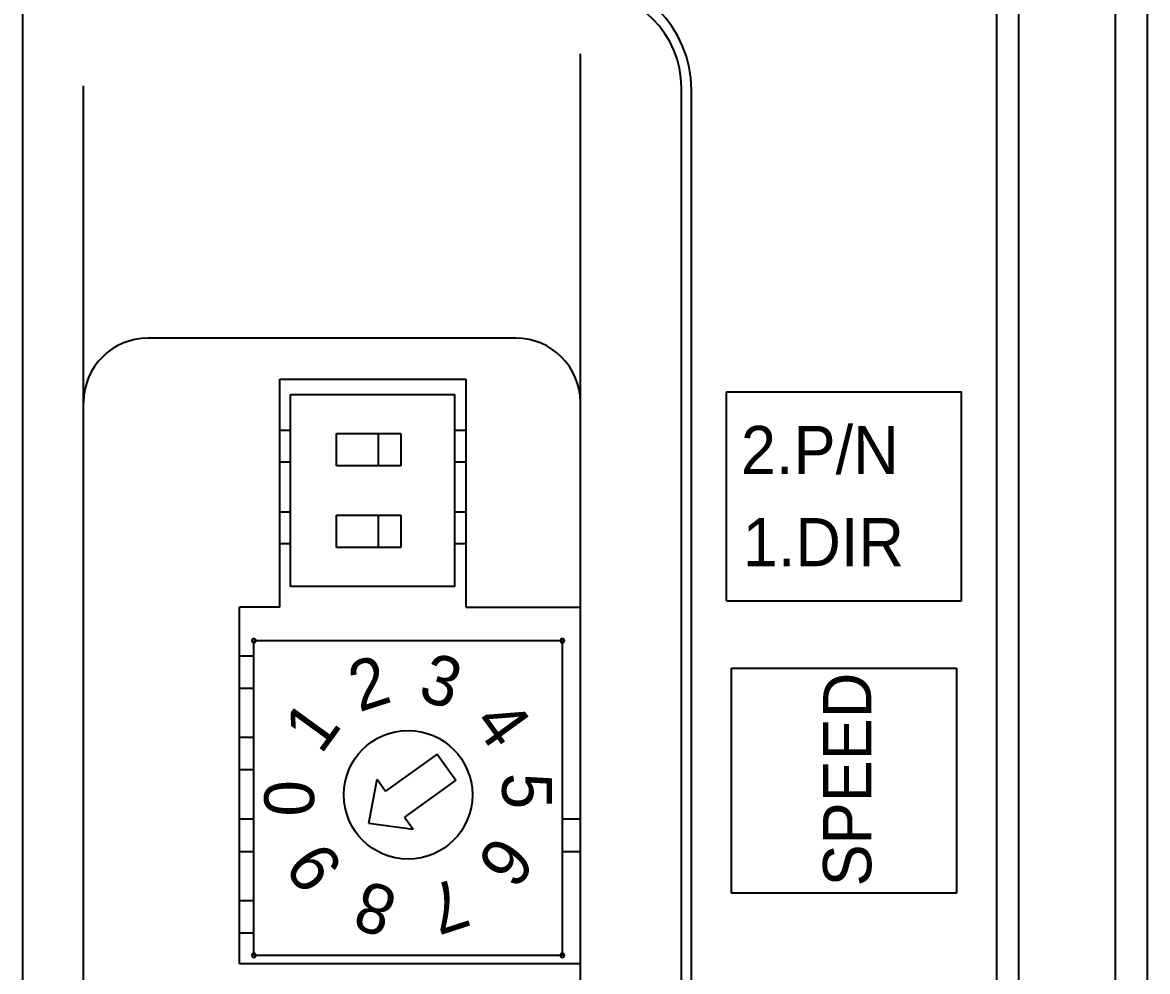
# Model space of a CAD drawing. Header units: inches. Extents: x 0 to 77285, y -118 to 40065.
# Drawn here: x 43951.03 to 43986.03, y 16630.89 to 16660.43 of the extents above; entities that cross this region are included whole.
import ezdxf

# ---------------------------------------------------------------- set-up
doc = ezdxf.new("R2010")
doc.units = ezdxf.units.IN
doc.header["$LTSCALE"] = 5
doc.header["$MEASUREMENT"] = 0
doc.layers.add('99', color=181, linetype='Continuous')
doc.layers.add('Y', color=60, linetype='Continuous')
doc.styles.add('SCI', font='')
doc.styles.get('SCI').set_extended_font_data('Gulim')

# ---------------------------------------------------------------- blocks, each defined once
blk = doc.blocks.new('A$C8b1ceeae')
blk.add_line((-7, -46), (117, -46))
blk = doc.blocks.new('A$C9c3b0687E')
for p, q in [((114.497, 28.5), (8.5, 28.5)), ((114.5, 28.5), (8.5, 28.5)), ((42.668, 26.6), (84.149, 26.6)), ((76.296, 13.145), (76.296, 24.6)), ((56.825, 11.145), (56.825, 21.745)), ((56.825, 21.745), (67.925, 21.745)), ((57.784, 21.745), (57.784, 21.304)), ((58.784, 21.304), (58.784, 21.745)), ((60.324, 21.745), (60.324, 21.304)), ((61.324, 21.304), (61.324, 21.745)), ((62.864, 21.304), (62.864, 21.745)), ((63.864, 21.304), (63.864, 21.745)), ((65.404, 21.745), (65.404, 21.304)), ((66.404, 21.304), (66.404, 21.745)), ((67.925, 20.496), (67.925, 21.745)), ((57.084, 11.704), (57.084, 21.304)), ((57.084, 21.304), (66.88, 21.304)), ((66.88, 11.704), (66.88, 21.304)), ((67.925, 20.496), (75.025, 20.496)), ((69.896, 20.163), (69.896, 20.496)), ((70.896, 20.496), (70.896, 20.163)), ((72.436, 20.163), (72.436, 20.496)), ((73.436, 20.496), (73.436, 20.163)), ((75.025, 20.496), (75.025, 14.696)), ((68.566, 20.163), (74.546, 20.163)), ((68.566, 15.052), (68.566, 20.163)), ((74.546, 20.163), (74.546, 15.052)), ((69.786, 18.727), (70.786, 18.727)), ((69.786, 16.727), (69.786, 18.727)), ((70.786, 18.727), (70.786, 16.727)), ((72.326, 18.727), (73.326, 18.727)), ((72.326, 16.727), (72.326, 18.727)), ((73.326, 18.727), (73.326, 16.727)), ((61.206, 17.721), (61.012, 16.348)), ((61.206, 17.721), (62.57, 17.471)), ((62.57, 17.471), (62.197, 17.202)), ((63.35, 15.602), (62.197, 17.202)), ((69.786, 17.427), (70.786, 17.427)), ((72.326, 17.427), (73.326, 17.427)), ((61.386, 16.617), (61.012, 16.348)), ((62.539, 15.018), (61.386, 16.617)), ((70.786, 16.727), (69.786, 16.727)), ((73.326, 16.727), (72.326, 16.727)), ((63.35, 15.602), (62.539, 15.018)), ((68.566, 15.052), (74.546, 15.052)), ((69.896, 14.696), (69.896, 15.052)), ((70.896, 15.052), (70.896, 14.696)), ((72.436, 14.696), (72.436, 15.052)), ((73.436, 15.052), (73.436, 14.696)), ((67.925, 14.696), (75.025, 14.696)), ((67.925, 14.696), (67.925, 11.145)), ((57.084, 11.704), (66.88, 11.704)), ((60.324, 11.704), (60.324, 11.145)), ((61.324, 11.145), (61.324, 11.704)), ((41.668, 11.145), (85.149, 11.145)), ((56.825, 11.145), (67.925, 11.145)), ((42.598, 8), (84.099, 8)), ((42.528, 7.69), (84.03, 7.69)), ((68.124, 6.594), (68.124, -0.709)), ((68.124, 6.594), (74.624, 6.594)), ((74.624, 6.594), (74.624, -0.709)), ((68.124, -0.709), (74.624, -0.709)), ((16.428, -1.81), (105.928, -1.81)), ((16.497, -2.5), (105.997, -2.5)), ((6.497, -5.5), (114.497, -5.5)), ((6.5, -5.5), (114.5, -5.5))]:
    blk.add_line(p, q)
at = {"ltscale": 5}
for p, q in [((59.024, -0.562), (59.024, 6.438)), ((59.024, 6.438), (66.024, 6.438)), ((59.024, -0.562), (59.024, 6.438)), ((66.024, 6.438), (66.024, -0.562)), ((66.024, -0.562), (59.024, -0.562))]:
    blk.add_line(p, q, dxfattribs=at)
blk.add_circle((62.084, 16.504), 2)
for centre, radius, start, end in [((74.296, 24.6), 2, 0, 90), ((57.084, 21.304), 0.0635, 0, 180), ((57.084, 21.304), 0.0635, 0, 180), ((66.88, 21.304), 0.0635, 0, 180), ((57.084, 21.304), 0.0635, 180, 0), ((57.084, 21.304), 0.0635, 180, 0), ((66.88, 21.304), 0.0635, 180, 0), ((74.296, 13.145), 2, 270, 0), ((57.084, 11.704), 0.0635, 0, 180), ((57.084, 11.704), 0.0635, 0, 180), ((57.084, 11.704), 0.0635, 180, 0), ((57.084, 11.704), 0.0635, 180, 0), ((66.88, 11.704), 0.0635, 0, 180), ((66.88, 11.704), 0.0635, 180, 0), ((84.03, 11.19), 3.5, 270, 0), ((84.099, 11), 3, 270, 0)]:
    blk.add_arc(centre, radius, start, end)
at = {"style": 'SCI'}
for s, height, p in [('0', 1.552, (61.41, 19.427)), ('SPEED', 1.5, (59.233, 2.094))]:
    blk.add_text(s, height=height, dxfattribs=at).set_placement(p)
for s, height, rotation, p in [('9', 1.552, 36, (59.817, 18.471)), ('1', 1.552, 324, (63.309, 19.211)), ('2', 1.552, 288, (64.649, 18.026)), ('8', 1.552, 72, (59.095, 16.764)), ('3', 1.552, 252, (65.073, 16.244)), ('7', 1.552, 108, (59.524, 14.955)), ('6', 1.552, 144, (60.909, 13.745)), ('4', 1.552, 216, (64.315, 14.525)), ('5', 1.552, 180, (62.766, 13.578)), ('2.P/N', 1.5, 270, (72.066, 6.149)), ('1.DIR', 1.5, 270, (69.199, 6.093))]:
    blk.add_text(s, height=height, rotation=rotation, dxfattribs=at).set_placement(p)
blk = doc.blocks.new('A$C44923449')
at = {"layer": '99'}
blk.add_blockref('A$C9c3b0687E', (24.5, -57.5), dxfattribs=at)
at = {"layer": 'Y'}
blk.add_blockref('A$C8b1ceeae', (30, -18), dxfattribs=at)

msp = doc.modelspace()

# ---------------------------------------------------------------- block references
at = {"rotation": 90}
msp.add_blockref('A$C44923449', (43922.02874343, 16549.80835887, 0.00000001), dxfattribs=at)

doc.saveas('drawing.dxf')
